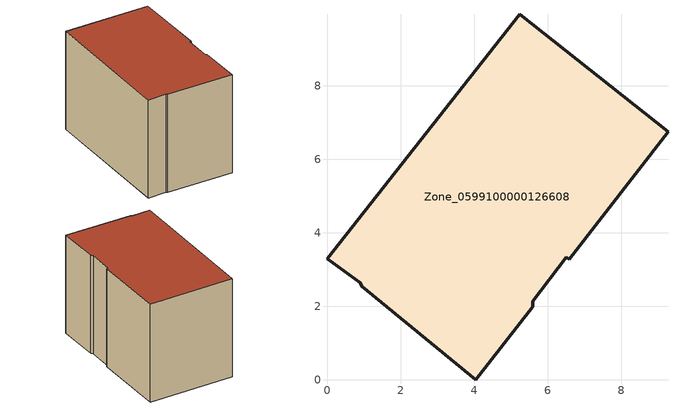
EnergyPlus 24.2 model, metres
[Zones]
Zone_0599100000126608
 floor ground (C_G): 9.27,6.75 6.58,3.27 6.5,3.33 5.59,2.13 5.58,1.99 4.04,0 0.93,2.54 0.89,2.64 0,3.29 5.23,9.95 z3.1
 wall outside (C_F): 5.58,1.99 5.59,2.13 6.5,3.33 6.58,3.27 9.27,6.75 5.23,9.95 0,3.29 0.89,2.64 0.93,2.54 4.04,0 5.58,1.99 z3.1:9.21
 roof outside (C_R): 6.58,3.27 9.27,6.75 5.23,9.95 0,3.29 0.89,2.64 0.93,2.54 4.04,0 5.58,1.99 5.59,2.13 6.5,3.33 z9.21
[BUILDING]
Pand.0599100000126608: North Axis=0; Terrain=City; Loads Convergence Tolerance Value=0.04; Temperature Convergence Tolerance Value=0.4; Solar Distribution=FullExterior; Maximum Number of Warmup Days=25; Minimum Number of Warmup Days=1
[Site:Location]
Rotterdam.The.Hague.AP_ZH_NLD Design_Conditions: Latitude=51.96; Longitude=4.45; Time Zone=1; Elevation=-4.5
[SITE:GROUNDTEMPERATURE:BUILDINGSURFACE]
18, 18, 18, 18, 18, 18, 18, 18, 18, 18, 18, 18
[MATERIAL] Thermal Absorptance=0.9; Solar Absorptance=0.7; Visible Absorptance=0.7
Name | Roughness | Thickness | Conductivity | Density | Specific Heat
G.TC.1946 | MediumSmooth | 0.15 | 1 | 540 | 1210
F.TC.1946 | Rough | 0.3 | 0.857143 | 1920 | 840
R.TC.1946 | MediumRough | 0.2 | 0.909091 | 1500 | 1000
[CONSTRUCTION]
C_G: G.TC.1946
C_F: F.TC.1946
C_R: R.TC.1946
[ZONE]
Zone_0599100000126608: Type=1; Multiplier=1; Ceiling Height=Autocalculate; Volume=Autocalculate; Floor Area=autocalculate; Part of Total Floor Area=Yes
[ZONEINFILTRATION:DESIGNFLOWRATE]
Infil_Zone_0599100000126608: Zone or ZoneList or Space or SpaceList=Zone_0599100000126608; Schedule=AlwaysOn; Design Flow Rate Calculation Method=Flow/Area; Flow Rate per Floor Area=0.003; Constant Term Coefficient=1; Temperature Term Coefficient=0; Velocity Term Coefficient=0; Velocity Squared Term Coefficient=0
[HVACTEMPLATE:ZONE:IDEALLOADSAIRSYSTEM]
Zone_0599100000126608: Maximum Heating Supply Air Temperature=50; Minimum Cooling Supply Air Temperature=13; Maximum Heating Supply Air Humidity Ratio=0.0156; Minimum Cooling Supply Air Humidity Ratio=0.0077; Heating Limit=NoLimit; Cooling Limit=NoLimit; Dehumidification Control Type=ConstantSensibleHeatRatio; Cooling Sensible Heat Ratio=0.7; Dehumidification Setpoint=60; Humidification Control Type=None; Humidification Setpoint=30; Outdoor Air Method=None; Outdoor Air Flow Rate per Person=0.00944; Outdoor Air Flow Rate per Zone Floor Area=0; Outdoor Air Flow Rate per Zone=0; Demand Controlled Ventilation Type=None; Outdoor Air Economizer Type=NoEconomizer; Heat Recovery Type=None; Sensible Heat Recovery Effectiveness=0.7; Latent Heat Recovery Effectiveness=0.65
[ZONECONTROL:THERMOSTAT]
ThermostatControl_Zone_0599100000126608: Zone or ZoneList=Zone_0599100000126608; Control Type Schedule=DualSetpointControlType; Control 1=Thermostat_Zone_0599100000126608; Temperature Difference Between Cutout And Setpoint=0
[THERMOSTATSETPOINT:DUALSETPOINT]
Thermostat_Zone_0599100000126608: Heating Setpoint Temperature Schedule=HeatingSetpoint_Zone_0599100000126608; Cooling Setpoint Temperature Schedule=CoolingSetpoint_Zone_0599100000126608
[SCHEDULE:COMPACT]
HeatingSetpoint_Zone_0599100000126608: Through: 12/31, For: AllDays, Until: 24:00, 21
CoolingSetpoint_Zone_0599100000126608: Through: 12/31, For: AllDays, Until: 24:00, 24
DualSetpointControlType: Through: 12/31, For: AllDays, Until: 24:00, 4
AlwaysOn: Through: 12/31, For: AllDays, Until: 24:00, 1
